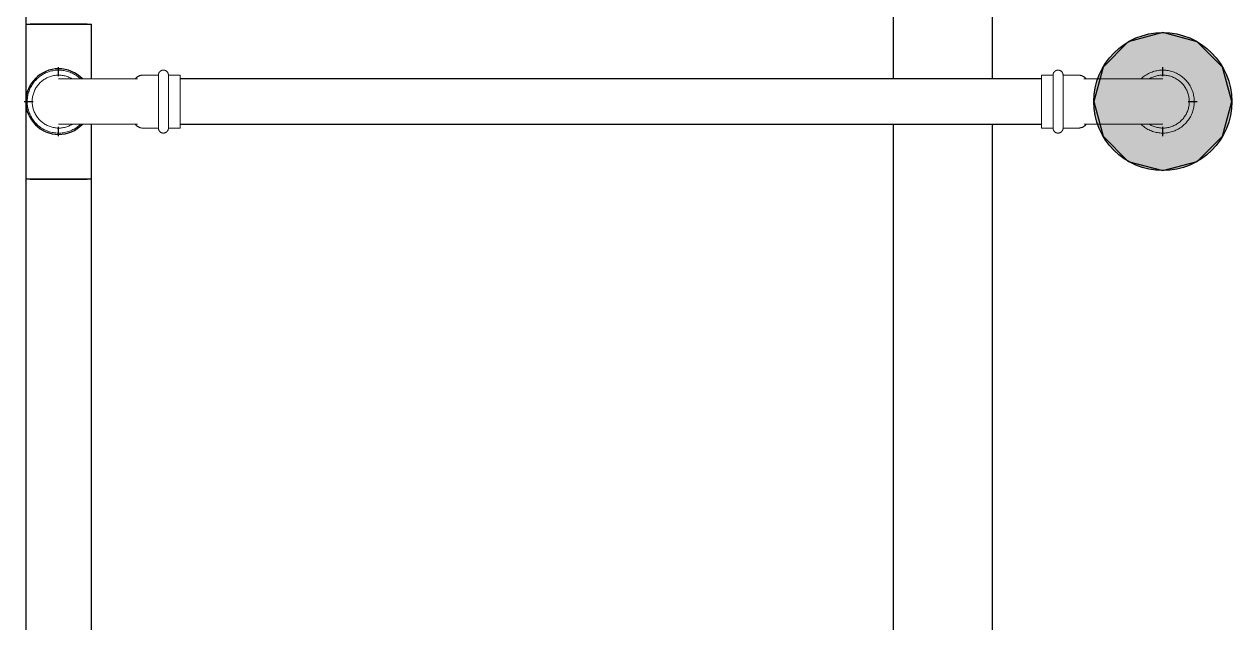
# Model space of a CAD drawing. Header units: inches. Extents: x -3327 to -1, y 8 to 1328.
# Drawn here: x -2027 to -1992, y 356.64 to 373.99 of the extents above; entities that cross this region are included whole.
import ezdxf

# ---------------------------------------------------------------- set-up
doc = ezdxf.new("R2010")
doc.units = ezdxf.units.IN
doc.header["$MEASUREMENT"] = 0
doc.layers.add('P-PIPE', color=3, linetype='Continuous', lineweight=9)
doc.layers.add('X - REF - FP', color=7, linetype='Continuous', true_color=0xb90000)

# ---------------------------------------------------------------- blocks, each defined once
blk = doc.blocks.new('Victaulic-VicPress316-Elbow 90-45deg Style P568_P571 - Standard-V2-SECOND LEVEL')
at = {"layer": 'P-PIPE'}
for p, q in [((-3203.704, 731.097), (-3203.704, 730.203)), ((-3202.389, 730.206), (-3202.389, 731.097)), ((-3203.813, 730.051), (-3203.813, 729.6)), ((-3202.28, 729.6), (-3202.28, 730.051)), ((-3203.046, 729.6), (-3203.813, 729.6)), ((-3202.28, 729.6), (-3203.046, 729.6)), ((-3203.813, 729.309), (-3203.813, 728.97)), ((-3203.046, 729.309), (-3203.813, 729.309)), ((-3202.28, 729.309), (-3203.046, 729.309)), ((-3202.28, 728.97), (-3202.28, 729.309)), ((-3203.813, 728.97), (-3203.046, 728.97)), ((-3203.046, 728.97), (-3202.28, 728.97))]:
    blk.add_line(p, q, dxfattribs=at)
at = {"layer": 'P-PIPE', "flags": 128}
for points in [[(-3203.046, 733.402), (-3203.083, 733.401), (-3203.119, 733.399), (-3203.155, 733.395), (-3203.191, 733.39), (-3203.227, 733.384), (-3203.263, 733.376), (-3203.298, 733.366), (-3203.333, 733.356), (-3203.367, 733.344), (-3203.401, 733.33), (-3203.434, 733.315), (-3203.467, 733.299), (-3203.499, 733.281), (-3203.53, 733.263), (-3203.561, 733.243), (-3203.591, 733.222), (-3203.619, 733.199), (-3203.647, 733.176), (-3203.674, 733.151), (-3203.7, 733.125), (-3203.725, 733.099), (-3203.749, 733.071), (-3203.772, 733.043), (-3203.793, 733.013), (-3203.813, 732.983), (-3203.833, 732.952), (-3203.85, 732.92), (-3203.867, 732.887), (-3203.882, 732.854), (-3203.896, 732.82), (-3203.909, 732.786), (-3203.92, 732.751), (-3203.93, 732.716), (-3203.938, 732.681), (-3203.945, 732.645), (-3203.95, 732.609), (-3203.954, 732.573), (-3203.957, 732.536), (-3203.958, 732.5), (-3203.958, 732.463), (-3203.956, 732.427), (-3203.953, 732.391), (-3203.948, 732.354), (-3203.942, 732.318), (-3203.934, 732.283), (-3203.925, 732.247), (-3203.915, 732.212), (-3203.903, 732.178), (-3203.89, 732.144), (-3203.875, 732.11), (-3203.859, 732.078), (-3203.842, 732.045), (-3203.824, 732.014), (-3203.804, 731.983), (-3203.783, 731.953), (-3203.761, 731.924), (-3203.738, 731.896), (-3203.714, 731.869)], [(-3202.389, 731.858), (-3202.367, 731.881), (-3202.343, 731.909), (-3202.32, 731.937), (-3202.299, 731.967), (-3202.279, 731.997), (-3202.26, 732.028), (-3202.242, 732.06), (-3202.225, 732.093), (-3202.21, 732.126), (-3202.196, 732.16), (-3202.183, 732.194), (-3202.172, 732.229), (-3202.163, 732.264), (-3202.154, 732.299), (-3202.147, 732.335), (-3202.142, 732.371), (-3202.138, 732.407), (-3202.135, 732.444), (-3202.134, 732.48), (-3202.134, 732.517), (-3202.136, 732.553), (-3202.139, 732.589), (-3202.144, 732.626), (-3202.15, 732.662), (-3202.158, 732.697), (-3202.167, 732.733), (-3202.177, 732.768), (-3202.189, 732.802), (-3202.202, 732.836), (-3202.217, 732.87), (-3202.233, 732.902), (-3202.25, 732.935), (-3202.268, 732.966), (-3202.288, 732.997), (-3202.309, 733.027), (-3202.331, 733.056), (-3202.354, 733.084), (-3202.378, 733.111), (-3202.404, 733.137), (-3202.43, 733.163), (-3202.457, 733.187), (-3202.486, 733.21), (-3202.515, 733.231), (-3202.545, 733.252), (-3202.576, 733.271), (-3202.608, 733.29), (-3202.64, 733.307), (-3202.673, 733.322), (-3202.706, 733.336), (-3202.741, 733.349), (-3202.775, 733.361), (-3202.81, 733.371), (-3202.846, 733.38), (-3202.881, 733.387), (-3202.917, 733.393), (-3202.954, 733.397), (-3202.99, 733.4), (-3203.026, 733.402), (-3203.046, 733.402)], [(-3203.046, 733.257), (-3203.077, 733.256), (-3203.107, 733.254), (-3203.138, 733.251), (-3203.168, 733.247), (-3203.198, 733.241), (-3203.228, 733.235), (-3203.258, 733.227), (-3203.287, 733.218), (-3203.316, 733.207), (-3203.345, 733.196), (-3203.373, 733.183), (-3203.4, 733.17), (-3203.427, 733.155), (-3203.453, 733.139), (-3203.479, 733.123), (-3203.504, 733.105), (-3203.528, 733.086), (-3203.551, 733.066), (-3203.574, 733.046), (-3203.596, 733.024), (-3203.617, 733.002), (-3203.637, 732.978), (-3203.656, 732.954), (-3203.674, 732.93), (-3203.691, 732.904), (-3203.707, 732.878), (-3203.722, 732.851), (-3203.736, 732.824), (-3203.749, 732.796), (-3203.76, 732.768), (-3203.771, 732.739), (-3203.78, 732.71), (-3203.789, 732.68), (-3203.796, 732.65), (-3203.801, 732.62), (-3203.806, 732.59), (-3203.809, 732.559), (-3203.812, 732.529), (-3203.812, 732.498), (-3203.812, 732.468), (-3203.811, 732.437), (-3203.808, 732.406), (-3203.804, 732.376), (-3203.799, 732.346), (-3203.792, 732.316), (-3203.785, 732.286), (-3203.776, 732.257), (-3203.766, 732.228), (-3203.755, 732.199), (-3203.743, 732.171), (-3203.73, 732.143), (-3203.715, 732.116), (-3203.704, 732.096)], [(-3202.385, 732.102), (-3202.37, 732.129), (-3202.356, 732.156), (-3202.343, 732.184), (-3202.332, 732.212), (-3202.321, 732.241), (-3202.312, 732.27), (-3202.304, 732.3), (-3202.297, 732.33), (-3202.291, 732.36), (-3202.286, 732.39), (-3202.283, 732.421), (-3202.281, 732.451), (-3202.28, 732.482), (-3202.28, 732.512), (-3202.281, 732.543), (-3202.284, 732.574), (-3202.288, 732.604), (-3202.293, 732.634), (-3202.3, 732.664), (-3202.307, 732.694), (-3202.316, 732.723), (-3202.326, 732.752), (-3202.337, 732.781), (-3202.349, 732.809), (-3202.362, 732.837), (-3202.377, 732.864), (-3202.392, 732.89), (-3202.409, 732.916), (-3202.426, 732.941), (-3202.445, 732.966), (-3202.464, 732.989), (-3202.485, 733.012), (-3202.506, 733.034), (-3202.528, 733.055), (-3202.551, 733.075), (-3202.575, 733.095), (-3202.6, 733.113), (-3202.625, 733.13), (-3202.651, 733.147), (-3202.677, 733.162), (-3202.705, 733.176), (-3202.732, 733.189), (-3202.761, 733.201), (-3202.789, 733.212), (-3202.818, 733.222), (-3202.848, 733.23), (-3202.878, 733.238), (-3202.908, 733.244), (-3202.938, 733.249), (-3202.968, 733.253), (-3202.999, 733.255), (-3203.029, 733.256), (-3203.046, 733.257)], [(-3203.704, 732.49), (-3203.704, 732.489), (-3203.704, 732.486), (-3203.704, 732.48), (-3203.704, 732.472), (-3203.704, 732.462), (-3203.704, 732.45), (-3203.704, 732.436), (-3203.704, 732.419), (-3203.704, 732.401), (-3203.704, 732.38), (-3203.704, 732.357), (-3203.704, 732.333), (-3203.704, 732.306), (-3203.704, 732.277), (-3203.704, 732.247), (-3203.704, 732.214), (-3203.704, 732.18), (-3203.704, 732.144), (-3203.704, 732.107), (-3203.704, 732.068), (-3203.704, 732.027), (-3203.704, 731.985), (-3203.704, 731.941), (-3203.704, 731.896), (-3203.704, 731.85), (-3203.704, 731.802), (-3203.704, 731.754), (-3203.704, 731.704), (-3203.704, 731.653), (-3203.704, 731.602), (-3203.704, 731.549), (-3203.704, 731.496), (-3203.704, 731.443), (-3203.704, 731.388), (-3203.704, 731.334), (-3203.704, 731.279), (-3203.704, 731.223), (-3203.704, 731.168), (-3203.704, 731.112), (-3203.704, 731.097)], [(-3202.389, 731.097), (-3202.389, 731.153), (-3202.389, 731.208), (-3202.389, 731.264), (-3202.389, 731.319), (-3202.389, 731.374), (-3202.389, 731.428), (-3202.389, 731.482), (-3202.389, 731.535), (-3202.389, 731.588), (-3202.389, 731.639), (-3202.389, 731.69), (-3202.389, 731.74), (-3202.389, 731.789), (-3202.389, 731.837), (-3202.389, 731.884), (-3202.389, 731.929), (-3202.389, 731.973), (-3202.389, 732.016), (-3202.389, 732.057), (-3202.389, 732.096), (-3202.389, 732.134), (-3202.389, 732.171), (-3202.389, 732.205), (-3202.389, 732.238), (-3202.389, 732.269), (-3202.389, 732.298), (-3202.389, 732.326), (-3202.389, 732.351), (-3202.389, 732.374), (-3202.389, 732.395), (-3202.389, 732.414), (-3202.389, 732.432), (-3202.389, 732.446), (-3202.389, 732.459), (-3202.389, 732.47), (-3202.389, 732.478), (-3202.389, 732.484), (-3202.389, 732.488), (-3202.389, 732.49), (-3202.389, 732.49)], [(-3203.813, 730.051), (-3203.812, 730.062), (-3203.812, 730.073), (-3203.811, 730.084), (-3203.809, 730.094), (-3203.807, 730.105), (-3203.805, 730.116), (-3203.802, 730.126), (-3203.799, 730.137), (-3203.795, 730.147), (-3203.791, 730.157), (-3203.787, 730.167), (-3203.782, 730.177), (-3203.777, 730.186), (-3203.771, 730.196), (-3203.765, 730.205), (-3203.759, 730.214), (-3203.752, 730.222), (-3203.745, 730.231), (-3203.738, 730.239), (-3203.73, 730.246), (-3203.722, 730.254), (-3203.714, 730.261), (-3203.705, 730.268), (-3203.704, 730.269)], [(-3202.389, 730.269), (-3202.38, 730.262), (-3202.372, 730.255), (-3202.364, 730.248), (-3202.356, 730.24), (-3202.348, 730.232), (-3202.341, 730.224), (-3202.335, 730.215), (-3202.328, 730.207), (-3202.322, 730.197), (-3202.317, 730.188), (-3202.311, 730.179), (-3202.306, 730.169), (-3202.302, 730.159), (-3202.298, 730.149), (-3202.294, 730.139), (-3202.291, 730.128), (-3202.288, 730.118), (-3202.285, 730.107), (-3202.283, 730.096), (-3202.282, 730.086), (-3202.281, 730.075), (-3202.28, 730.064), (-3202.28, 730.053), (-3202.28, 730.051)], [(-3203.813, 729.309), (-3203.818, 729.309), (-3203.824, 729.309), (-3203.83, 729.31), (-3203.836, 729.31), (-3203.841, 729.311), (-3203.847, 729.313), (-3203.853, 729.314), (-3203.858, 729.316), (-3203.864, 729.318), (-3203.869, 729.32), (-3203.875, 729.322), (-3203.88, 729.325), (-3203.885, 729.328), (-3203.89, 729.331), (-3203.895, 729.334), (-3203.899, 729.337), (-3203.904, 729.341), (-3203.908, 729.345), (-3203.913, 729.349), (-3203.917, 729.353), (-3203.921, 729.357), (-3203.925, 729.361), (-3203.928, 729.366), (-3203.932, 729.371), (-3203.935, 729.375), (-3203.938, 729.38), (-3203.941, 729.385), (-3203.944, 729.391), (-3203.946, 729.396), (-3203.948, 729.401), (-3203.95, 729.407), (-3203.952, 729.412), (-3203.953, 729.418), (-3203.955, 729.424), (-3203.956, 729.429), (-3203.957, 729.435), (-3203.957, 729.441), (-3203.958, 729.447), (-3203.958, 729.452), (-3203.958, 729.458), (-3203.958, 729.464), (-3203.957, 729.47), (-3203.956, 729.476), (-3203.955, 729.481), (-3203.954, 729.487), (-3203.953, 729.493), (-3203.951, 729.498), (-3203.949, 729.504), (-3203.947, 729.509), (-3203.945, 729.515), (-3203.942, 729.52), (-3203.94, 729.525), (-3203.937, 729.53), (-3203.934, 729.535), (-3203.93, 729.54), (-3203.927, 729.544), (-3203.923, 729.549), (-3203.919, 729.553), (-3203.915, 729.557), (-3203.911, 729.561), (-3203.906, 729.565), (-3203.902, 729.569), (-3203.897, 729.572), (-3203.892, 729.576), (-3203.888, 729.579), (-3203.882, 729.582), (-3203.877, 729.584), (-3203.872, 729.587), (-3203.867, 729.589), (-3203.861, 729.591), (-3203.856, 729.593), (-3203.85, 729.595), (-3203.845, 729.596), (-3203.839, 729.597), (-3203.833, 729.598), (-3203.827, 729.599), (-3203.821, 729.599), (-3203.816, 729.599), (-3203.813, 729.6)], [(-3203.046, 729.6), (-3203.077, 729.6), (-3203.107, 729.6), (-3203.138, 729.6), (-3203.168, 729.6), (-3203.198, 729.6), (-3203.228, 729.6), (-3203.258, 729.6), (-3203.287, 729.6), (-3203.316, 729.6), (-3203.345, 729.6), (-3203.373, 729.6), (-3203.4, 729.6), (-3203.427, 729.6), (-3203.453, 729.6), (-3203.479, 729.6), (-3203.504, 729.6), (-3203.528, 729.6), (-3203.551, 729.6), (-3203.574, 729.6), (-3203.596, 729.6), (-3203.617, 729.6), (-3203.637, 729.6), (-3203.656, 729.6), (-3203.674, 729.6), (-3203.691, 729.6), (-3203.707, 729.6), (-3203.722, 729.6), (-3203.736, 729.6), (-3203.749, 729.6), (-3203.76, 729.6), (-3203.771, 729.6), (-3203.78, 729.6), (-3203.789, 729.6), (-3203.796, 729.6), (-3203.801, 729.6), (-3203.806, 729.6), (-3203.809, 729.6), (-3203.812, 729.6), (-3203.812, 729.6), (-3203.813, 729.6)], [(-3203.813, 729.6), (-3203.812, 729.6), (-3203.81, 729.6), (-3203.807, 729.6), (-3203.803, 729.6), (-3203.797, 729.6), (-3203.791, 729.6), (-3203.783, 729.6), (-3203.774, 729.6)], [(-3202.28, 729.6), (-3202.28, 729.6), (-3202.282, 729.6), (-3202.285, 729.6), (-3202.289, 729.6), (-3202.295, 729.6), (-3202.302, 729.6), (-3202.309, 729.6), (-3202.318, 729.6), (-3202.329, 729.6), (-3202.34, 729.6), (-3202.353, 729.6), (-3202.366, 729.6), (-3202.381, 729.6), (-3202.397, 729.6), (-3202.413, 729.6), (-3202.431, 729.6), (-3202.45, 729.6), (-3202.47, 729.6), (-3202.49, 729.6), (-3202.512, 729.6), (-3202.534, 729.6), (-3202.558, 729.6), (-3202.582, 729.6), (-3202.606, 729.6), (-3202.632, 729.6), (-3202.658, 729.6), (-3202.685, 729.6), (-3202.712, 729.6), (-3202.74, 729.6), (-3202.768, 729.6), (-3202.797, 729.6), (-3202.826, 729.6), (-3202.856, 729.6), (-3202.886, 729.6), (-3202.916, 729.6), (-3202.946, 729.6), (-3202.977, 729.6), (-3203.007, 729.6), (-3203.038, 729.6), (-3203.046, 729.6)], [(-3202.321, 729.6), (-3202.312, 729.6), (-3202.304, 729.6), (-3202.297, 729.6), (-3202.291, 729.6), (-3202.286, 729.6), (-3202.283, 729.6), (-3202.281, 729.6), (-3202.28, 729.6), (-3202.28, 729.6)], [(-3202.28, 729.6), (-3202.274, 729.599), (-3202.268, 729.599), (-3202.262, 729.598), (-3202.256, 729.598), (-3202.251, 729.597), (-3202.245, 729.595), (-3202.239, 729.594), (-3202.234, 729.592), (-3202.228, 729.59), (-3202.223, 729.588), (-3202.218, 729.586), (-3202.212, 729.583), (-3202.207, 729.58), (-3202.202, 729.577), (-3202.197, 729.574), (-3202.193, 729.571), (-3202.188, 729.567), (-3202.184, 729.563), (-3202.179, 729.559), (-3202.175, 729.555), (-3202.171, 729.551), (-3202.167, 729.547), (-3202.164, 729.542), (-3202.16, 729.537), (-3202.157, 729.533), (-3202.154, 729.528), (-3202.151, 729.523), (-3202.149, 729.517), (-3202.146, 729.512), (-3202.144, 729.507), (-3202.142, 729.501), (-3202.14, 729.496), (-3202.139, 729.49), (-3202.137, 729.484), (-3202.136, 729.479), (-3202.135, 729.473), (-3202.135, 729.467), (-3202.134, 729.461), (-3202.134, 729.456), (-3202.134, 729.45), (-3202.134, 729.444), (-3202.135, 729.438), (-3202.136, 729.432), (-3202.137, 729.427), (-3202.138, 729.421), (-3202.139, 729.415), (-3202.141, 729.41), (-3202.143, 729.404), (-3202.145, 729.399), (-3202.147, 729.393), (-3202.15, 729.388), (-3202.152, 729.383), (-3202.155, 729.378), (-3202.159, 729.373), (-3202.162, 729.368), (-3202.165, 729.364), (-3202.169, 729.359), (-3202.173, 729.355), (-3202.177, 729.351), (-3202.181, 729.347), (-3202.186, 729.343), (-3202.19, 729.339), (-3202.195, 729.336), (-3202.2, 729.332), (-3202.205, 729.329), (-3202.21, 729.326), (-3202.215, 729.324), (-3202.22, 729.321), (-3202.225, 729.319), (-3202.231, 729.317), (-3202.236, 729.315), (-3202.242, 729.313), (-3202.248, 729.312), (-3202.253, 729.311), (-3202.259, 729.31), (-3202.265, 729.309), (-3202.271, 729.309), (-3202.276, 729.309), (-3202.28, 729.309)], [(-3203.771, 729.309), (-3203.78, 729.309), (-3203.789, 729.309), (-3203.796, 729.309), (-3203.801, 729.309), (-3203.806, 729.309), (-3203.809, 729.309), (-3203.812, 729.309), (-3203.812, 729.309), (-3203.813, 729.309)], [(-3203.813, 729.309), (-3203.812, 729.309), (-3203.81, 729.309), (-3203.807, 729.309), (-3203.803, 729.309), (-3203.797, 729.309), (-3203.791, 729.309), (-3203.783, 729.309), (-3203.774, 729.309), (-3203.763, 729.309), (-3203.752, 729.309), (-3203.74, 729.309), (-3203.726, 729.309), (-3203.711, 729.309), (-3203.695, 729.309), (-3203.679, 729.309), (-3203.661, 729.309), (-3203.642, 729.309), (-3203.622, 729.309), (-3203.602, 729.309), (-3203.58, 729.309), (-3203.558, 729.309), (-3203.534, 729.309), (-3203.51, 729.309), (-3203.486, 729.309), (-3203.46, 729.309), (-3203.434, 729.309), (-3203.407, 729.309), (-3203.38, 729.309), (-3203.352, 729.309), (-3203.324, 729.309), (-3203.295, 729.309), (-3203.266, 729.309), (-3203.236, 729.309), (-3203.206, 729.309), (-3203.176, 729.309), (-3203.146, 729.309), (-3203.116, 729.309), (-3203.085, 729.309), (-3203.054, 729.309), (-3203.046, 729.309)], [(-3203.046, 729.309), (-3203.015, 729.309), (-3202.985, 729.309), (-3202.954, 729.309), (-3202.924, 729.309), (-3202.894, 729.309), (-3202.864, 729.309), (-3202.834, 729.309), (-3202.805, 729.309), (-3202.776, 729.309), (-3202.748, 729.309), (-3202.72, 729.309), (-3202.692, 729.309), (-3202.665, 729.309), (-3202.639, 729.309), (-3202.613, 729.309), (-3202.588, 729.309), (-3202.564, 729.309), (-3202.541, 729.309), (-3202.518, 729.309), (-3202.496, 729.309), (-3202.475, 729.309), (-3202.455, 729.309), (-3202.436, 729.309), (-3202.418, 729.309), (-3202.401, 729.309), (-3202.385, 729.309), (-3202.37, 729.309), (-3202.356, 729.309), (-3202.343, 729.309), (-3202.332, 729.309), (-3202.321, 729.309), (-3202.312, 729.309), (-3202.304, 729.309), (-3202.297, 729.309), (-3202.291, 729.309), (-3202.286, 729.309), (-3202.283, 729.309), (-3202.281, 729.309), (-3202.28, 729.309), (-3202.28, 729.309)], [(-3202.28, 729.309), (-3202.28, 729.309), (-3202.282, 729.309), (-3202.285, 729.309), (-3202.289, 729.309), (-3202.295, 729.309), (-3202.302, 729.309), (-3202.309, 729.309), (-3202.318, 729.309)]]:
    blk.add_lwpolyline(points, dxfattribs=at)

msp = doc.modelspace()

# ---------------------------------------------------------------- hatches: boundary and pattern name
at = {"layer": 'X - REF - FP'}
h = msp.add_hatch(color=256, dxfattribs=at)
edge = h.paths.add_edge_path(flags=0)
edge.add_arc((-1994, 371.743), 2, 0, 360)
msp.add_hatch(color=256, dxfattribs=at).paths.add_polyline_path([(-1994, 369.743), (-1993, 370.011), (-1992.268, 370.743), (-1992, 371.743), (-1992.268, 372.743), (-1993, 373.475), (-1994, 373.743), (-1995, 373.475), (-1995.732, 372.743), (-1996, 371.743), (-1995.732, 370.743), (-1995, 370.011)], flags=0)

# ---------------------------------------------------------------- linework, layer by layer
for p, q in [((-2001.81, 593.223), (-2001.81, 372.4)), ((-1998.935, 372.398), (-1998.935, 593.223)), ((-2026.95, 386.437), (-2026.95, 373.987)), ((-2026.951, 373.987), (-2026.951, 369.499)), ((-2026.951, 373.987), (-2026, 373.987)), ((-2026.672, 373.987), (-2026.823, 373.987)), ((-2026.475, 373.987), (-2026.672, 373.987)), ((-2026.246, 373.987), (-2026.475, 373.987)), ((-2025.754, 373.987), (-2026.246, 373.987)), ((-2026, 373.987), (-2025.049, 373.987)), ((-2025.525, 373.987), (-2025.754, 373.987)), ((-2025.328, 373.987), (-2025.525, 373.987)), ((-2025.177, 373.987), (-2025.328, 373.987)), ((-2025.049, 372.4), (-2025.049, 373.987)), ((-1995, 373.475), (-1995.732, 372.743)), ((-1994, 373.743), (-1995, 373.475)), ((-1993, 373.475), (-1994, 373.743)), ((-1992.268, 372.743), (-1993, 373.475)), ((-2026, 372.479), (-2026, 372.743)), ((-1995.732, 372.743), (-1996, 371.743)), ((-1994, 372.479), (-1994, 372.743)), ((-1992, 371.743), (-1992.268, 372.743)), ((-1997.52, 372.4), (-2022.48, 372.4)), ((-2027, 371.743), (-2026.738, 371.743)), ((-1996, 371.743), (-1995.732, 370.743)), ((-1993.262, 371.743), (-1993, 371.743)), ((-1992.268, 370.743), (-1992, 371.743)), ((-2026, 370.743), (-2026, 371.007)), ((-2025.049, 369.499), (-2025.049, 371.085)), ((-2022.48, 371.085), (-1997.52, 371.085)), ((-2001.81, 371.085), (-2001.81, 328.52)), ((-1998.935, 328.52), (-1998.935, 371.087)), ((-1994, 370.743), (-1994, 371.007)), ((-1995.732, 370.743), (-1995, 370.011)), ((-1993, 370.011), (-1992.268, 370.743)), ((-1995, 370.011), (-1994, 369.743)), ((-1994, 369.743), (-1993, 370.011)), ((-2026, 369.499), (-2026.951, 369.499)), ((-2026.95, 369.499), (-2026.95, 329.648)), ((-2026.823, 369.499), (-2026.672, 369.499)), ((-2026.672, 369.499), (-2026.475, 369.499)), ((-2026.475, 369.499), (-2026.246, 369.499)), ((-2026.246, 369.499), (-2025.754, 369.499)), ((-2025.049, 369.499), (-2026, 369.499)), ((-2025.754, 369.499), (-2025.525, 369.499)), ((-2025.525, 369.499), (-2025.328, 369.499)), ((-2025.328, 369.499), (-2025.177, 369.499)), ((-2025.05, 329.648), (-2025.05, 369.499))]:
    msp.add_line(p, q, dxfattribs=at)
msp.add_circle((-1994, 371.743), 2, dxfattribs=at)
for start, end in [(90, 270), (43.7706, 90), (270, 316.2518)]:
    msp.add_arc((-2026, 371.743), 0.951, start, end, dxfattribs=at)

# ---------------------------------------------------------------- block references
for p, rotation in [((-1293.51, 3574.789), 90), ((-2726.49, -2831.303), 270)]:
    msp.add_blockref('Victaulic-VicPress316-Elbow 90-45deg Style P568_P571 - Standard-V2-SECOND LEVEL', p, dxfattribs=dict(at, rotation=rotation))

doc.saveas('drawing.dxf')
